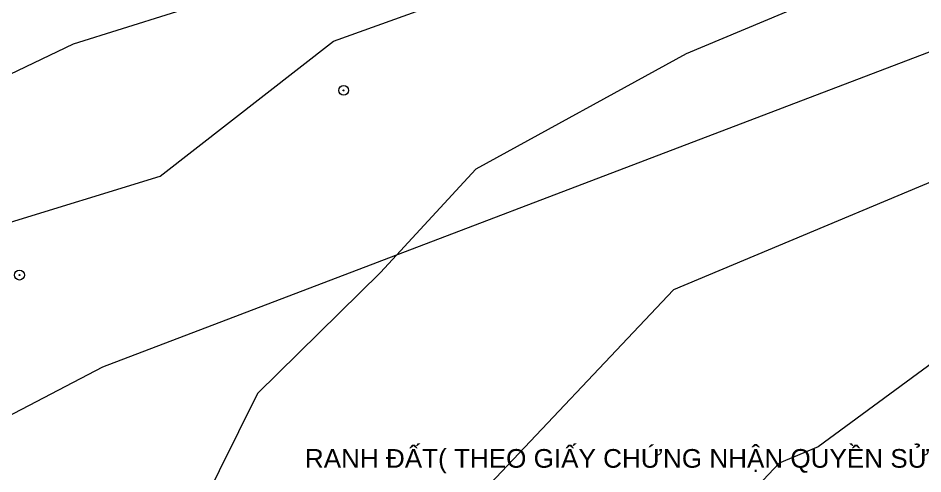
# Model space of a CAD drawing. Header units: millimetres. Extents: x 583747 to 595948, y 2304962 to 2309584.
# Drawn here: x 595576.3 to 595649, y 2307356.1 to 2307392.7 of the extents above; entities that cross this region are included whole.
import ezdxf
from ezdxf.xclip import XClip

# ---------------------------------------------------------------- set-up
doc = ezdxf.new("R2010")
doc.units = ezdxf.units.MM
doc.layers.add('00_nen', color=8, linetype='Continuous', lineweight=5)
doc.layers.add('Nen dc cb Hong bang', color=253, linetype='Continuous', lineweight=60)
doc.styles.add('font unicode ccu', font='arial.ttf')

# ---------------------------------------------------------------- blocks, each defined once
blk = doc.blocks.new('nen dc cb Hong bang')
at = {"layer": '00_nen', "color": 0, "linetype": 'ByBlock', "lineweight": -2, "flags": 128}
for points, elevation in [([(-234.904, 164.489), (-220.726, 159.648), (-212.119, 161.148), (-206.148, 167.242), (-189.771, 179.801)], -63.12), ([(-249.578, 157.987), (-235.342, 154.728), (-220.658, 150.888), (-206.575, 151.596), (-195.965, 159.62), (-186.58, 174.6), (-177.146, 182.509)], -64.12), ([(-120.821, 201.964), (-128.424, 190.277), (-130.756, 186.765), (-154.064, 165.184), (-163.334, 143.658), (-165.695, 138.872), (-171.478, 119.474), (-172.851, 114.957), (-178.296, 99.246), (-185.979, 85.939)], -63.12), ([(-152.302, 190.106), (-159.599, 183.385), (-172.316, 168.868), (-176.655, 158.427), (-182.631, 145.888), (-183.763, 135.555), (-183.174, 128.005), (-184.191, 120.602), (-192.933, 94.749)], -64.12), ([(285.686, 123.966), (251.459, 165.722), (201.033, 231.763), (169.864, 270.402), (165.463, 275.185), (122.273, 331.12), (101.006, 361.786), (11.014, 303.934), (-32.794, 273.465), (-91.245, 233.492), (-141.92, 189.66), (-195.044, 143.619), (-214.919, 121.833), (-226.156, 101.873), (-233.107, 83.018), (-246.7, 35.603), (-271.861, -56.452)], -62.12), ([(-113.839, 187.622), (-129.07, 171.952), (-138.787, 157.32), (-141.284, 155.008), (-142.277, 152.702), (-159.395, 118.008), (-159.509, 117.627), (-163.195, 110.012)], -62.12)]:
    blk.add_lwpolyline(points, dxfattribs=dict(at, elevation=elevation))
at = {"layer": '00_nen', "color": 0, "linetype": 'ByBlock', "lineweight": -2, "extrusion": (0.000117603, -1.02282e-05, 1)}
for centre, radius in [((-184.463, 171.168, -60.157), 0.4), ((-184.463, 171.168, -60.157), 0.04), ((-203.858, 148.277, -60.157), 0.4), ((-203.858, 148.277, -60.157), 0.04)]:
    blk.add_circle(centre, radius, dxfattribs=at)

msp = doc.modelspace()

# ---------------------------------------------------------------- block references
at = {"layer": 'Nen dc cb Hong bang', "color": 250, "lineweight": 5, "transparency": 33554559}
ref = msp.add_blockref('nen dc cb Hong bang', (595717.055, 2307162.892, 62.118), dxfattribs=dict(at, rotation=339.9497468043105))
XClip(ref).set_block_clipping_path([(-203.3197306411, -233.6640955163), (218.1103911197, -79.8573456709), (46.3376134067, 390.7996488991), (-375.0925083541, 236.9928990537)])

# ---------------------------------------------------------------- texts
at = {"style": 'font unicode ccu'}
msp.add_text('RANH ĐẤT( THEO GIẤY CHỨNG NHẬN QUYỀN SỬ DỤNG ĐẤT)', height=1.5, dxfattribs=at).set_placement((595599.334, 2307356.58))

doc.saveas('drawing.dxf')
